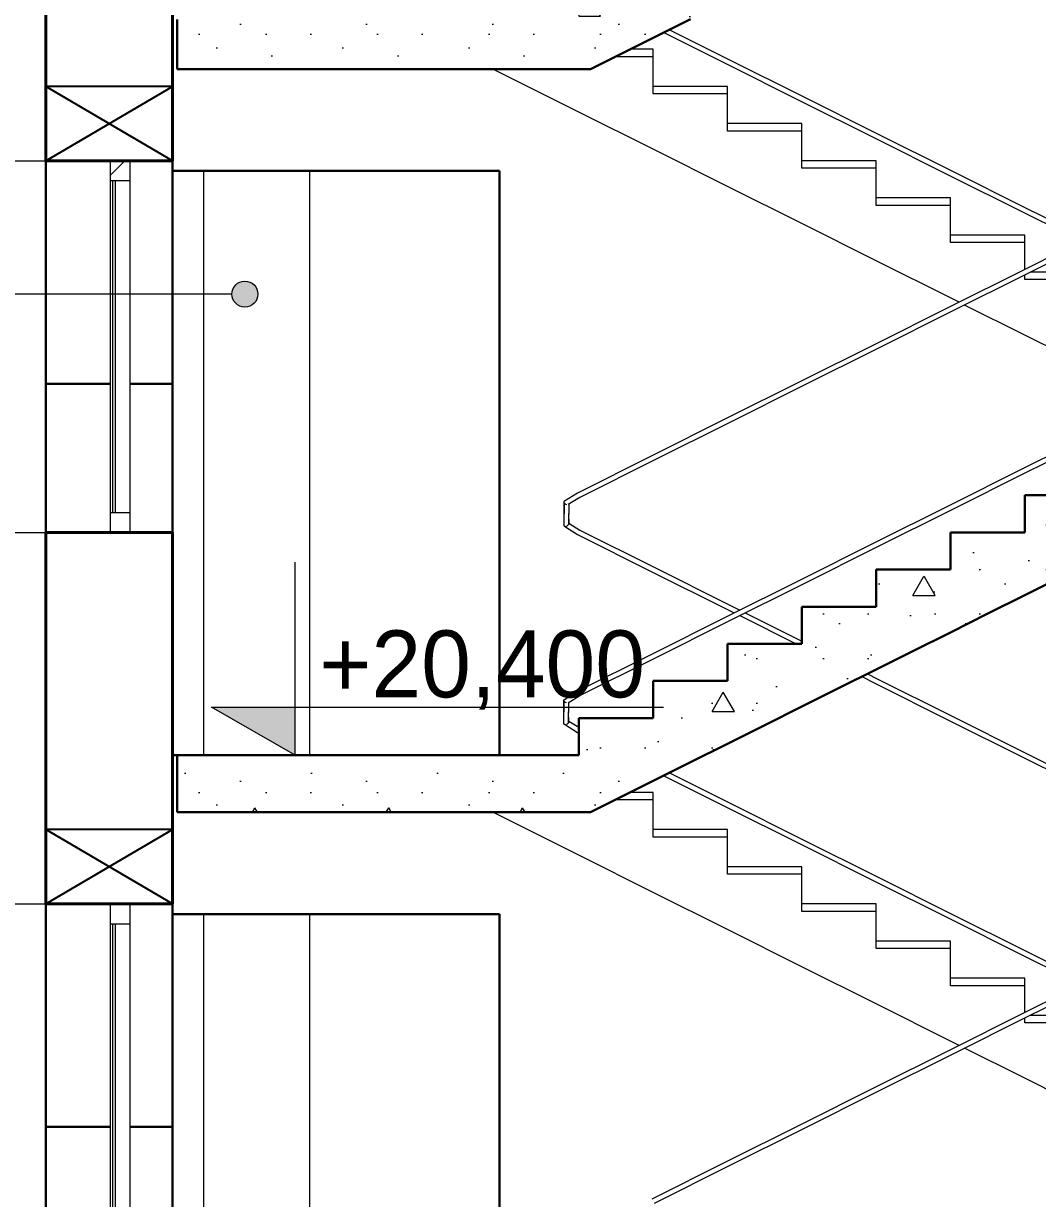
# Model space of a CAD drawing. Extents: x -464571 to -430223, y -12741 to 36790.
# Drawn here: x -460170 to -456077, y 18611 to 23354 of the extents above; entities that cross this region are included whole.
import ezdxf
from ezdxf.enums import TextEntityAlignment as Align

# ---------------------------------------------------------------- set-up
doc = ezdxf.new("R2010")
doc.units = 0
doc.header["$MEASUREMENT"] = 0
for name, color, linetype, lineweight, true_color in [('0_Ном_пера__98', 7, 'Continuous', 13, 0x001f3e), ('Лестницы внутренние_Ном_пера__241', 7, 'Continuous', 13, 0x515151), ('Окна ArchiCAD_Ном_пера__91', 171, 'Continuous', 13, 0xaaaaff)]:
    doc.layers.add(name, color=color, linetype=linetype, lineweight=lineweight, true_color=true_color)
for name, color, linetype in [('Двери ArchiCAD', 7, 'Continuous'), ('Интерьер- Перегородка', 7, 'Continuous'), ('Кладочні розміри', 7, 'Continuous'), ('Колонны', 7, 'Continuous'), ('Лестницы внутренние', 7, 'Continuous'), ('Окна ArchiCAD', 7, 'Continuous')]:
    doc.layers.add(name, color=color, linetype=linetype)
for name, color, linetype, lineweight in [('Двери ArchiCAD_Ном_пера__41', 7, 'Continuous', 30), ('Интерьер- Перегородка_Ном_пера__41', 7, 'Continuous', 30), ('Интерьер- Перегородка_Ном_пера__47', 7, 'Continuous', 25), ('Интерьер- Перегородка_Ном_пера__61', 7, 'Continuous', 40), ('Кладочні розміри_Ном_пера__1', 7, 'Continuous', 13), ('Кладочні розміри_Ном_пера__120', 7, 'Continuous', 13), ('Кладочні розміри_Ном_пера__21', 7, 'Continuous', 20), ('Колонны_Ном_пера__21', 7, 'Continuous', 20), ('Лестницы внутренние_Ном_пера__1', 7, 'Continuous', 13), ('Лестницы внутренние_Ном_пера__41', 7, 'Continuous', 30), ('Лестницы внутренние_Ном_пера__7', 7, 'Continuous', 5), ('Окна ArchiCAD_Ном_пера__1', 7, 'Continuous', 13), ('Окна ArchiCAD_Ном_пера__11', 171, 'Continuous', 18), ('Окна ArchiCAD_Ном_пера__41', 7, 'Continuous', 30)]:
    doc.layers.add(name, color=color, linetype=linetype, lineweight=lineweight)
doc.styles.add('СГЕНЕРИР_СТИЛЬ_2', font='GOTHIC.TTF')
pattern_1 = [(45, (-133390.85, 0), (-265.16504, 265.16504), []), (45, (-133443.9, 53.03), (-265.16504, 265.16504), []), (45, (-133496.92, 106.07), (-265.16504, 265.16504), [])]
pattern_2 = [(0, (-133390.9, 0), (0, 935.3074), [90, -450]), (0, (-133120.9, 467.7), (0, 935.3074), [90, -450]), (60, (-133390.9, 0), (-810, 467.6537), [90, -450]), (60, (-132850.9, 0), (-810, 467.6537), [90, -450]), (120, (-133300.9, 0), (810, 467.6537), [90, -450]), (120, (-132760.9, 0), (810, 467.6537), [90, -450]), (0, (-133390.85, 90), (0, 180), [0, -180, 0, -270]), (45, (-133300.85, 90), (-127.27922, 127.27922), [0, -135, 0, -225])]

# ---------------------------------------------------------------- blocks, each defined once
blk = doc.blocks.new('Элемент разреза_3', base_point=(-133390.9, 0))
at = {"layer": 'Окна ArchiCAD_Ном_пера__91', "linetype": 'Continuous'}
h = blk.add_hatch(dxfattribs=at)
h.set_pattern_fill('Алюминий', color=256, style=0, pattern_type=2)
h.set_pattern_definition(pattern_1)
h.paths.add_polyline_path([(-459818.9, 22800), (-459818.9, 22720), (-459738.9, 22720), (-459738.9, 22800)], flags=0)
h = blk.add_hatch(dxfattribs=at)
h.set_pattern_fill('Алюминий', color=256, style=0, pattern_type=2)
h.set_pattern_definition(pattern_1)
h.paths.add_polyline_path([(-459818.9, 21380), (-459818.9, 21300), (-459738.9, 21300), (-459738.9, 21380)], flags=0)
at = {"layer": 'Окна ArchiCAD_Ном_пера__1', "linetype": 'Continuous'}
for p, q in [((-459818.9, 21380), (-459818.9, 22720)), ((-459808.9, 22720), (-459798.9, 22720)), ((-459808.9, 21380), (-459808.9, 22720)), ((-459798.9, 21380), (-459798.9, 22720)), ((-459738.9, 21380), (-459738.9, 22720)), ((-459808.9, 21380), (-459798.9, 21380))]:
    blk.add_line(p, q, dxfattribs=at)
at = {"layer": 'Окна ArchiCAD_Ном_пера__11', "linetype": 'Continuous'}
for p, q in [((-459818.9, 22720), (-459818.9, 22800)), ((-459818.9, 22800), (-459738.9, 22800)), ((-459738.9, 22720), (-459738.9, 22800)), ((-459818.9, 22720), (-459738.9, 22720)), ((-459818.9, 21300), (-459818.9, 21380)), ((-459818.9, 21380), (-459738.9, 21380)), ((-459738.9, 21300), (-459738.9, 21380)), ((-459818.9, 21300), (-459738.9, 21300))]:
    blk.add_line(p, q, dxfattribs=at)
at = {"layer": 'Окна ArchiCAD_Ном_пера__41', "linetype": 'Continuous'}
for p, q in [((-460078.9, 21900), (-460078.9, 21300)), ((-459818.9, 21900), (-460078.9, 21900)), ((-459568.9, 21900), (-459738.9, 21900)), ((-459568.9, 21900), (-459568.9, 21300))]:
    blk.add_line(p, q, dxfattribs=at)
blk = doc.blocks.new('Элемент разреза_305', base_point=(-133390.9, 0))
at = {"layer": 'Окна ArchiCAD_Ном_пера__91', "linetype": 'Continuous'}
h = blk.add_hatch(dxfattribs=at)
h.set_pattern_fill('Алюминий', color=256, style=0, pattern_type=2)
h.set_pattern_definition(pattern_1)
h.paths.add_polyline_path([(-459818.9, 19800), (-459818.9, 19720), (-459738.9, 19720), (-459738.9, 19800)], flags=0)
at = {"layer": 'Окна ArchiCAD_Ном_пера__1', "linetype": 'Continuous'}
for p, q in [((-459818.9, 18380), (-459818.9, 19720)), ((-459808.9, 19720), (-459798.9, 19720)), ((-459808.9, 18380), (-459808.9, 19720)), ((-459798.9, 18380), (-459798.9, 19720)), ((-459738.9, 18380), (-459738.9, 19720))]:
    blk.add_line(p, q, dxfattribs=at)
at = {"layer": 'Окна ArchiCAD_Ном_пера__11', "linetype": 'Continuous'}
for p, q in [((-459818.9, 19720), (-459818.9, 19800)), ((-459818.9, 19800), (-459738.9, 19800)), ((-459738.9, 19720), (-459738.9, 19800)), ((-459818.9, 19720), (-459738.9, 19720))]:
    blk.add_line(p, q, dxfattribs=at)
at = {"layer": 'Окна ArchiCAD_Ном_пера__41', "linetype": 'Continuous'}
for p, q in [((-459818.9, 18900), (-460078.9, 18900)), ((-460078.9, 18900), (-460078.9, 18300)), ((-459568.9, 18900), (-459738.9, 18900)), ((-459568.9, 18900), (-459568.9, 18300))]:
    blk.add_line(p, q, dxfattribs=at)
blk = doc.blocks.new('Элемент разреза_61', base_point=(-133390.9, 0))
at = {"layer": 'Окна ArchiCAD_Ном_пера__41', "linetype": 'Continuous'}
for p, q in [((-460078.9, 19800), (-460078.9, 18900)), ((-459568.9, 19800), (-459568.9, 18900))]:
    blk.add_line(p, q, dxfattribs=at)
blk = doc.blocks.new('Элемент разреза_64', base_point=(-133390.9, 0))
at = {"layer": 'Окна ArchiCAD_Ном_пера__41', "linetype": 'Continuous'}
for p, q in [((-460078.9, 22800), (-460078.9, 21900)), ((-459568.9, 22800), (-459568.9, 21900))]:
    blk.add_line(p, q, dxfattribs=at)
blk = doc.blocks.new('Элемент разреза_97', base_point=(-133390.9, 0))
at = {"layer": 'Колонны_Ном_пера__21', "linetype": 'Continuous'}
for p, q in [((-459441.7, 23400), (-459441.7, 24900)), ((-459014.4, 23400), (-459014.4, 24900)), ((-459441.7, 21900), (-459441.7, 22759)), ((-459014.4, 21900), (-459014.4, 22759))]:
    blk.add_line(p, q, dxfattribs=at)
blk = doc.blocks.new('Элемент разреза_92', base_point=(-133390.9, 0))
at = {"layer": 'Колонны_Ном_пера__21', "linetype": 'Continuous'}
for p, q in [((-459441.7, 20400), (-459441.7, 21900)), ((-459014.4, 20400), (-459014.4, 21900)), ((-459441.7, 17400), (-459441.7, 19759)), ((-459014.4, 17400), (-459014.4, 19759))]:
    blk.add_line(p, q, dxfattribs=at)
blk = doc.blocks.new('Элемент разреза_108', base_point=(-133390.9, 0))
at = {"layer": 'Лестницы внутренние_Ном_пера__241', "linetype": 'Continuous'}
h = blk.add_hatch(dxfattribs=at)
h.set_pattern_fill('Бетон', color=256, style=0, pattern_type=2)
h.set_pattern_definition(pattern_2)
h.paths.add_polyline_path([(-457978.9, 20220), (-457978.9, 20170), (-457953.8, 20170), (-457930, 20170), (-457905.2, 20170), (-457881.7, 20170), (-457754.6, 20233.5), (-457628.9, 20296.4), (-457478.1, 20371.8), (-457328.9, 20446.4), (-457178.1, 20521.8), (-457028.9, 20596.4), (-456878.1, 20671.8), (-456728.9, 20746.4), (-456578.1, 20821.8), (-456428.9, 20896.4), (-456278.1, 20971.8), (-456128.9, 21046.4), (-455978.1, 21121.8), (-455828.9, 21196.4), (-455679.7, 21271), (-455528.9, 21346.4), (-455379.7, 21421), (-455228.9, 21496.4), (-455125.9, 21547.9), (-455021.7, 21600), (-455228.9, 21600), (-455228.9, 21720), (-455528.9, 21720), (-455528.9, 21570), (-455828.9, 21570), (-455828.9, 21420), (-456128.9, 21420), (-456128.9, 21270), (-456428.9, 21270), (-456428.9, 21120), (-456728.9, 21120), (-456728.9, 20970), (-457028.9, 20970), (-457028.9, 20820), (-457328.9, 20820), (-457328.9, 20670), (-457628.9, 20670), (-457628.9, 20520), (-457928.9, 20520), (-457928.9, 20370), (-457978.9, 20370)], flags=0)
h = blk.add_hatch(dxfattribs=at)
h.set_pattern_fill('Бетон', color=256, style=0, pattern_type=2)
h.set_pattern_definition(pattern_2)
h.paths.add_polyline_path([(-455828.9, 21420), (-455828.9, 21450), (-456128.9, 21450), (-456128.9, 21420)], flags=0)
h = blk.add_hatch(dxfattribs=at)
h.set_pattern_fill('Бетон', color=256, style=0, pattern_type=2)
h.set_pattern_definition(pattern_2)
h.paths.add_polyline_path([(-456128.9, 21270), (-456128.9, 21300), (-456428.9, 21300), (-456428.9, 21270)], flags=0)
h = blk.add_hatch(dxfattribs=at)
h.set_pattern_fill('Бетон', color=256, style=0, pattern_type=2)
h.set_pattern_definition(pattern_2)
h.paths.add_polyline_path([(-456428.9, 21120), (-456428.9, 21150), (-456728.9, 21150), (-456728.9, 21120)], flags=0)
h = blk.add_hatch(dxfattribs=at)
h.set_pattern_fill('Бетон', color=256, style=0, pattern_type=2)
h.set_pattern_definition(pattern_2)
h.paths.add_polyline_path([(-456728.9, 20970), (-456728.9, 21000), (-457028.9, 21000), (-457028.9, 20970)], flags=0)
h = blk.add_hatch(dxfattribs=at)
h.set_pattern_fill('Бетон', color=256, style=0, pattern_type=2)
h.set_pattern_definition(pattern_2)
h.paths.add_polyline_path([(-457028.9, 20820), (-457028.9, 20850), (-457328.9, 20850), (-457328.9, 20820)], flags=0)
h = blk.add_hatch(dxfattribs=at)
h.set_pattern_fill('Бетон', color=256, style=0, pattern_type=2)
h.set_pattern_definition(pattern_2)
h.paths.add_polyline_path([(-457328.9, 20670), (-457328.9, 20700), (-457628.9, 20700), (-457628.9, 20670)], flags=0)
h = blk.add_hatch(dxfattribs=at)
h.set_pattern_fill('Бетон', color=256, style=0, pattern_type=2)
h.set_pattern_definition(pattern_2)
h.paths.add_polyline_path([(-457628.9, 20520), (-457628.9, 20550), (-457928.9, 20550), (-457928.9, 20520)], flags=0)
h = blk.add_hatch(dxfattribs=at)
h.set_pattern_fill('Бетон', color=256, style=0, pattern_type=2)
h.set_pattern_definition(pattern_2)
h.paths.add_polyline_path([(-457928.9, 20370), (-457928.9, 20400), (-459548.9, 20400), (-459548.9, 20370)], flags=0)
h = blk.add_hatch(dxfattribs=at)
h.set_pattern_fill('Бетон', color=256, style=0, pattern_type=2)
h.set_pattern_definition(pattern_2)
h.paths.add_polyline_path([(-457978.9, 20170), (-457978.9, 20370), (-459548.9, 20370), (-459548.9, 20170)], flags=0)
at = {"layer": 'Лестницы внутренние_Ном_пера__1', "linetype": 'Continuous'}
for p, q in [((-457628.9, 20220), (-457781.7, 20220)), ((-457628.9, 20070), (-457628.9, 20220)), ((-457928.9, 19996.4), (-458276.1, 20170)), ((-457328.9, 20070), (-457628.9, 20070)), ((-457328.9, 19920), (-457328.9, 20070)), ((-457628.9, 19846.4), (-457928.9, 19996.4)), ((-457028.9, 19920), (-457328.9, 19920)), ((-457028.9, 19770), (-457028.9, 19920)), ((-457328.9, 19696.4), (-457628.9, 19846.4)), ((-456728.9, 19770), (-457028.9, 19770)), ((-456728.9, 19620), (-456728.9, 19770)), ((-457028.9, 19546.4), (-457328.9, 19696.4)), ((-456428.9, 19620), (-456728.9, 19620)), ((-456428.9, 19470), (-456428.9, 19620)), ((-456728.9, 19396.4), (-457028.9, 19546.4)), ((-456128.9, 19470), (-456428.9, 19470)), ((-456128.9, 19361.2), (-456128.9, 19470)), ((-456428.9, 19246.4), (-456728.9, 19396.4)), ((-456128.9, 19320), (-456128.9, 19338.8)), ((-455828.9, 19320), (-456128.9, 19320)), ((-456393.7, 19228.8), (-456428.9, 19246.4)), ((-456128.9, 19096.4), (-456371.3, 19217.6)), ((-455828.9, 18946.4), (-456128.9, 19096.4))]:
    blk.add_line(p, q, dxfattribs=at)
at = {"layer": 'Лестницы внутренние_Ном_пера__241', "linetype": 'Continuous'}
for p, q in [((-455833.4, 22508.9), (-456133.4, 22358.9)), ((-455824.4, 22491.1), (-456124.4, 22341.1)), ((-456133.4, 22358.9), (-456433.4, 22208.9)), ((-456124.4, 22341.1), (-456424.4, 22191.1)), ((-456433.4, 22208.9), (-456733.4, 22058.9)), ((-456424.4, 22191.1), (-456724.4, 22041.1)), ((-456733.4, 22058.9), (-457033.4, 21908.9)), ((-456724.4, 22041.1), (-457024.4, 21891.1)), ((-457033.4, 21908.9), (-457333.4, 21758.9)), ((-457024.4, 21891.1), (-457324.4, 21741.1)), ((-457333.4, 21758.9), (-457633.4, 21608.9)), ((-457324.4, 21741.1), (-457624.4, 21591.1)), ((-456133.4, 21558.9), (-455833.4, 21708.9)), ((-456124.4, 21541.1), (-455824.4, 21691.1)), ((-457633.4, 21608.9), (-457933.8, 21458.7)), ((-457624.4, 21591.1), (-457924, 21441.3)), ((-456433.4, 21408.9), (-456133.4, 21558.9)), ((-456424.4, 21391.1), (-456124.4, 21541.1)), ((-457933.8, 21458.7), (-457986.6, 21425.7)), ((-457924, 21441.3), (-457971.2, 21411.8)), ((-457988.5, 21424), (-457988.9, 21421.6)), ((-457988.9, 21421.6), (-457987.7, 21418.8)), ((-457988.9, 21421.6), (-457988.3, 21375)), ((-457987.7, 21418.8), (-457988.9, 21328.4)), ((-457986.6, 21425.7), (-457988.5, 21424)), ((-457987.7, 21418.8), (-457985.3, 21415.9)), ((-457987.7, 21418.8), (-457987.7, 21417.4)), ((-457985.3, 21415.9), (-457981.8, 21413.5)), ((-457981.8, 21413.5), (-457978, 21411.8)), ((-457969, 21413.2), (-457970.1, 21331.2)), ((-456733.4, 21258.9), (-456433.4, 21408.9)), ((-456724.4, 21241.1), (-456424.4, 21391.1)), ((-457969.5, 21375), (-457969, 21334.1)), ((-457988.9, 21328.4), (-457988.5, 21326)), ((-457988.5, 21326), (-457986.6, 21324.3)), ((-457986.6, 21324.3), (-457933.8, 21291.3)), ((-457979.9, 21324.3), (-457976, 21326)), ((-457976, 21326), (-457972.5, 21328.4)), ((-457972.5, 21328.4), (-457970.1, 21331.2)), ((-457970.1, 21331.2), (-457969, 21334.1)), ((-457970.1, 21332.7), (-457970.1, 21331.2)), ((-457969, 21336.8), (-457924, 21308.7)), ((-457924, 21308.7), (-457624.4, 21158.9)), ((-457933.8, 21291.3), (-457633.4, 21141.1)), ((-457033.4, 21108.9), (-456733.4, 21258.9)), ((-457024.4, 21091.1), (-456724.4, 21241.1)), ((-457624.4, 21158.9), (-457324.4, 21008.9)), ((-457633.4, 21141.1), (-457333.4, 20991.1)), ((-457333.4, 20958.9), (-457033.4, 21108.9)), ((-457324.4, 20941.1), (-457024.4, 21091.1)), ((-457333.4, 20991.1), (-457301.3, 20975)), ((-457324.4, 21008.9), (-457278.9, 20986.2)), ((-457256.5, 20975), (-457028.9, 20861.2)), ((-457633.4, 20808.9), (-457333.4, 20958.9)), ((-457624.4, 20791.1), (-457324.4, 20941.1)), ((-457278.9, 20963.8), (-457051.3, 20850)), ((-457933.8, 20658.7), (-457633.4, 20808.9)), ((-457924, 20641.3), (-457624.4, 20791.1)), ((-456764.1, 20728.8), (-456724.4, 20708.9)), ((-456786.5, 20717.6), (-456733.4, 20691.1)), ((-456733.4, 20691.1), (-456433.4, 20541.1)), ((-456724.4, 20708.9), (-456424.4, 20558.9)), ((-457986.6, 20625.7), (-457933.8, 20658.7)), ((-457971.2, 20611.8), (-457924, 20641.3)), ((-457988.9, 20621.6), (-457988.5, 20624)), ((-457987.7, 20618.8), (-457988.9, 20621.6)), ((-457988.3, 20575), (-457988.9, 20621.6)), ((-457988.9, 20528.4), (-457987.7, 20618.8)), ((-457988.5, 20624), (-457986.6, 20625.7)), ((-457985.3, 20615.9), (-457987.7, 20618.8)), ((-457981.8, 20613.5), (-457985.3, 20615.9)), ((-457978, 20611.8), (-457981.8, 20613.5)), ((-457970.1, 20531.2), (-457969, 20613.2)), ((-457969, 20534.1), (-457969.5, 20575)), ((-456433.4, 20541.1), (-456133.4, 20391.1)), ((-456424.4, 20558.9), (-456124.4, 20408.9)), ((-457988.5, 20526), (-457988.9, 20528.4)), ((-457986.6, 20524.3), (-457988.5, 20526)), ((-457933.8, 20491.3), (-457986.6, 20524.3)), ((-457976, 20526), (-457979.9, 20524.3)), ((-457972.5, 20528.4), (-457976, 20526)), ((-457970.1, 20531.2), (-457972.5, 20528.4)), ((-457969, 20534.1), (-457970.1, 20531.2)), ((-457928.9, 20511.8), (-457969, 20536.8)), ((-457928.9, 20488.8), (-457933.8, 20491.3)), ((-456124.4, 20408.9), (-455824.4, 20258.9)), ((-456133.4, 20391.1), (-455833.4, 20241.1)), ((-457333.4, 20191.1), (-457586.5, 20317.6)), ((-457324.4, 20208.9), (-457564.1, 20328.8)), ((-457024.4, 20058.9), (-457324.4, 20208.9)), ((-457033.4, 20041.1), (-457333.4, 20191.1)), ((-456733.4, 19891.1), (-457033.4, 20041.1)), ((-456724.4, 19908.9), (-457024.4, 20058.9)), ((-456433.4, 19741.1), (-456733.4, 19891.1)), ((-456424.4, 19758.9), (-456724.4, 19908.9)), ((-456133.4, 19591.1), (-456433.4, 19741.1)), ((-456124.4, 19608.9), (-456424.4, 19758.9)), ((-455901.3, 19475), (-456133.4, 19591.1)), ((-455878.9, 19486.2), (-456124.4, 19608.9))]:
    blk.add_line(p, q, dxfattribs=at)
at = {"layer": 'Лестницы внутренние_Ном_пера__41', "linetype": 'Continuous'}
for p, q in [((-456128.9, 21450), (-455828.9, 21450)), ((-456128.9, 21420), (-456128.9, 21450)), ((-456128.9, 21300), (-456128.9, 21420)), ((-456428.9, 21300), (-456128.9, 21300)), ((-456428.9, 21270), (-456428.9, 21300)), ((-456428.9, 21150), (-456428.9, 21270)), ((-456728.9, 21150), (-456428.9, 21150)), ((-456728.9, 21120), (-456728.9, 21150)), ((-456728.9, 21000), (-456728.9, 21120)), ((-456128.9, 21046.4), (-455978.1, 21121.8)), ((-456278.1, 20971.8), (-456128.9, 21046.4)), ((-457028.9, 21000), (-456728.9, 21000)), ((-457028.9, 20970), (-457028.9, 21000)), ((-457028.9, 20850), (-457028.9, 20970)), ((-456428.9, 20896.4), (-456278.1, 20971.8)), ((-456578.1, 20821.8), (-456428.9, 20896.4)), ((-457328.9, 20850), (-457028.9, 20850)), ((-457328.9, 20820), (-457328.9, 20850)), ((-456728.9, 20746.4), (-456578.1, 20821.8)), ((-457328.9, 20700), (-457328.9, 20820)), ((-456878.1, 20671.8), (-456728.9, 20746.4)), ((-457628.9, 20700), (-457328.9, 20700)), ((-457628.9, 20670), (-457628.9, 20700)), ((-457628.9, 20550), (-457628.9, 20670)), ((-457028.9, 20596.4), (-456878.1, 20671.8)), ((-457178.1, 20521.8), (-457028.9, 20596.4)), ((-457928.9, 20550), (-457628.9, 20550)), ((-457928.9, 20520), (-457928.9, 20550)), ((-457928.9, 20400), (-457928.9, 20520)), ((-457328.9, 20446.4), (-457178.1, 20521.8)), ((-457478.1, 20371.8), (-457328.9, 20446.4)), ((-459548.9, 20400), (-457928.9, 20400)), ((-459548.9, 20370), (-459548.9, 20400)), ((-459548.9, 20170), (-459548.9, 20370)), ((-457628.9, 20296.4), (-457478.1, 20371.8)), ((-457754.6, 20233.5), (-457628.9, 20296.4)), ((-457881.7, 20170), (-457754.6, 20233.5)), ((-459548.9, 20170), (-457978.9, 20170)), ((-457978.9, 20170), (-457953.8, 20170)), ((-457953.8, 20170), (-457930, 20170)), ((-457930, 20170), (-457905.2, 20170)), ((-457905.2, 20170), (-457881.7, 20170))]:
    blk.add_line(p, q, dxfattribs=at)
at = {"layer": 'Лестницы внутренние_Ном_пера__7', "linetype": 'Continuous'}
for p, q in [((-457628.9, 20250), (-457721.7, 20250)), ((-457628.9, 20220), (-457628.9, 20250)), ((-457328.9, 20100), (-457628.9, 20100)), ((-457328.9, 20070), (-457328.9, 20100)), ((-457028.9, 19950), (-457328.9, 19950)), ((-457028.9, 19920), (-457028.9, 19950)), ((-456728.9, 19800), (-457028.9, 19800)), ((-456728.9, 19770), (-456728.9, 19800)), ((-456428.9, 19650), (-456728.9, 19650)), ((-456428.9, 19620), (-456428.9, 19650)), ((-456128.9, 19500), (-456428.9, 19500)), ((-456128.9, 19470), (-456128.9, 19500)), ((-455828.9, 19350), (-456106.5, 19350))]:
    blk.add_line(p, q, dxfattribs=at)
blk = doc.blocks.new('Элемент разреза_105', base_point=(-133390.9, 0))
at = {"layer": 'Лестницы внутренние_Ном_пера__241', "linetype": 'Continuous'}
h = blk.add_hatch(dxfattribs=at)
h.set_pattern_fill('Бетон', color=256, style=0, pattern_type=2)
h.set_pattern_definition(pattern_2)
h.paths.add_polyline_path([(-457978.9, 23220), (-457978.9, 23170), (-457953.8, 23170), (-457930, 23170), (-457905.2, 23170), (-457881.7, 23170), (-457754.6, 23233.5), (-457628.9, 23296.4), (-457478.1, 23371.8), (-457328.9, 23446.4), (-457178.1, 23521.8), (-457028.9, 23596.4), (-456878.1, 23671.8), (-456728.9, 23746.4), (-456578.1, 23821.8), (-456428.9, 23896.4), (-456278.1, 23971.8), (-456128.9, 24046.4), (-455978.1, 24121.8), (-455828.9, 24196.4), (-455679.7, 24271), (-455528.9, 24346.4), (-455379.7, 24421), (-455228.9, 24496.4), (-455125.9, 24547.9), (-455021.7, 24600), (-455228.9, 24600), (-455228.9, 24720), (-455528.9, 24720), (-455528.9, 24570), (-455828.9, 24570), (-455828.9, 24420), (-456128.9, 24420), (-456128.9, 24270), (-456428.9, 24270), (-456428.9, 24120), (-456728.9, 24120), (-456728.9, 23970), (-457028.9, 23970), (-457028.9, 23820), (-457328.9, 23820), (-457328.9, 23670), (-457628.9, 23670), (-457628.9, 23520), (-457928.9, 23520), (-457928.9, 23370), (-457978.9, 23370)], flags=0)
h = blk.add_hatch(dxfattribs=at)
h.set_pattern_fill('Бетон', color=256, style=0, pattern_type=2)
h.set_pattern_definition(pattern_2)
h.paths.add_polyline_path([(-457978.9, 23170), (-457978.9, 23370), (-459548.9, 23370), (-459548.9, 23170)], flags=0)
at = {"layer": 'Лестницы внутренние_Ном_пера__1', "linetype": 'Continuous'}
for p, q in [((-457628.9, 23220), (-457781.7, 23220)), ((-457628.9, 23070), (-457628.9, 23220)), ((-457928.9, 22996.4), (-458276.1, 23170)), ((-457328.9, 23070), (-457628.9, 23070)), ((-457328.9, 22920), (-457328.9, 23070)), ((-457628.9, 22846.4), (-457928.9, 22996.4)), ((-457028.9, 22920), (-457328.9, 22920)), ((-457028.9, 22770), (-457028.9, 22920)), ((-457328.9, 22696.4), (-457628.9, 22846.4)), ((-456728.9, 22770), (-457028.9, 22770)), ((-456728.9, 22620), (-456728.9, 22770)), ((-457028.9, 22546.4), (-457328.9, 22696.4)), ((-456428.9, 22620), (-456728.9, 22620)), ((-456428.9, 22470), (-456428.9, 22620)), ((-456728.9, 22396.4), (-457028.9, 22546.4)), ((-456128.9, 22470), (-456428.9, 22470)), ((-456128.9, 22361.2), (-456128.9, 22470)), ((-456428.9, 22246.4), (-456728.9, 22396.4)), ((-456128.9, 22320), (-456128.9, 22338.8)), ((-455828.9, 22320), (-456128.9, 22320)), ((-456393.7, 22228.8), (-456428.9, 22246.4)), ((-456128.9, 22096.4), (-456371.3, 22217.6)), ((-455828.9, 21946.4), (-456128.9, 22096.4))]:
    blk.add_line(p, q, dxfattribs=at)
at = {"layer": 'Лестницы внутренние_Ном_пера__241', "linetype": 'Continuous'}
for p, q in [((-457333.4, 23191.1), (-457586.5, 23317.6)), ((-457324.4, 23208.9), (-457564.1, 23328.8)), ((-457024.4, 23058.9), (-457324.4, 23208.9)), ((-457033.4, 23041.1), (-457333.4, 23191.1)), ((-456724.4, 22908.9), (-457024.4, 23058.9)), ((-456733.4, 22891.1), (-457033.4, 23041.1)), ((-456424.4, 22758.9), (-456724.4, 22908.9)), ((-456433.4, 22741.1), (-456733.4, 22891.1)), ((-456133.4, 22591.1), (-456433.4, 22741.1)), ((-456124.4, 22608.9), (-456424.4, 22758.9)), ((-455901.3, 22475), (-456133.4, 22591.1)), ((-455878.9, 22486.2), (-456124.4, 22608.9))]:
    blk.add_line(p, q, dxfattribs=at)
at = {"layer": 'Лестницы внутренние_Ном_пера__41', "linetype": 'Continuous'}
for p, q in [((-459548.9, 23170), (-459548.9, 23370)), ((-457628.9, 23296.4), (-457478.1, 23371.8)), ((-457754.6, 23233.5), (-457628.9, 23296.4)), ((-457881.7, 23170), (-457754.6, 23233.5)), ((-459548.9, 23170), (-457978.9, 23170)), ((-457978.9, 23170), (-457953.8, 23170)), ((-457953.8, 23170), (-457930, 23170)), ((-457930, 23170), (-457905.2, 23170)), ((-457905.2, 23170), (-457881.7, 23170))]:
    blk.add_line(p, q, dxfattribs=at)
at = {"layer": 'Лестницы внутренние_Ном_пера__7', "linetype": 'Continuous'}
for p, q in [((-457628.9, 23250), (-457721.7, 23250)), ((-457628.9, 23220), (-457628.9, 23250)), ((-457328.9, 23100), (-457628.9, 23100)), ((-457328.9, 23070), (-457328.9, 23100)), ((-457028.9, 22950), (-457328.9, 22950)), ((-457028.9, 22920), (-457028.9, 22950)), ((-456728.9, 22800), (-457028.9, 22800)), ((-456728.9, 22770), (-456728.9, 22800)), ((-456428.9, 22650), (-456728.9, 22650)), ((-456428.9, 22620), (-456428.9, 22650)), ((-456128.9, 22500), (-456428.9, 22500)), ((-456128.9, 22470), (-456128.9, 22500)), ((-455828.9, 22350), (-456106.5, 22350))]:
    blk.add_line(p, q, dxfattribs=at)
blk = doc.blocks.new('Элемент разреза_103', base_point=(-133390.9, 0))
at = {"layer": 'Лестницы внутренние_Ном_пера__241', "linetype": 'Continuous'}
for p, q in [((-455833.4, 19508.9), (-456133.4, 19358.9)), ((-455824.4, 19491.1), (-456124.4, 19341.1)), ((-456133.4, 19358.9), (-456433.4, 19208.9)), ((-456124.4, 19341.1), (-456424.4, 19191.1)), ((-456433.4, 19208.9), (-456733.4, 19058.9)), ((-456424.4, 19191.1), (-456724.4, 19041.1)), ((-456733.4, 19058.9), (-457033.4, 18908.9)), ((-456724.4, 19041.1), (-457024.4, 18891.1)), ((-457033.4, 18908.9), (-457333.4, 18758.9)), ((-457024.4, 18891.1), (-457324.4, 18741.1)), ((-457333.4, 18758.9), (-457633.4, 18608.9)), ((-457324.4, 18741.1), (-457624.4, 18591.1))]:
    blk.add_line(p, q, dxfattribs=at)
blk = doc.blocks.new('Элемент разреза_128', base_point=(-133390.9, 0))
at = {"layer": 'Двери ArchiCAD_Ном_пера__41', "linetype": 'Continuous'}
for p, q in [((-458248.9, 21900), (-458248.9, 20400)), ((-459548.9, 20400), (-459568.9, 20400))]:
    blk.add_line(p, q, dxfattribs=at)
blk = doc.blocks.new('Элемент разреза_130', base_point=(-133390.9, 0))
at = {"layer": 'Двери ArchiCAD_Ном_пера__41', "linetype": 'Continuous'}
for p, q in [((-458248.9, 19759), (-459568.9, 19759)), ((-458248.9, 18900), (-458248.9, 19759))]:
    blk.add_line(p, q, dxfattribs=at)
blk = doc.blocks.new('Элемент разреза_126', base_point=(-133390.9, 0))
at = {"layer": 'Двери ArchiCAD_Ном_пера__41', "linetype": 'Continuous'}
for p, q in [((-458248.9, 22759), (-459568.9, 22759)), ((-458248.9, 21900), (-458248.9, 22759))]:
    blk.add_line(p, q, dxfattribs=at)
blk = doc.blocks.new('Элемент разреза_115', base_point=(-133390.9, 0))
at = {"layer": 'Двери ArchiCAD_Ном_пера__41', "linetype": 'Continuous'}
for p, q in [((-458248.9, 18900), (-458248.9, 17400)), ((-459548.9, 17400), (-459568.9, 17400))]:
    blk.add_line(p, q, dxfattribs=at)
blk = doc.blocks.new('Элемент разреза_347', base_point=(-133390.9, 0))
at = {"layer": 'Интерьер- Перегородка_Ном_пера__41', "linetype": 'Continuous'}
blk.add_line((-460078.9, 21900), (-460078.9, 18900), dxfattribs=at)
blk = doc.blocks.new('Элемент разреза_348', base_point=(-133390.9, 0))
at = {"layer": 'Интерьер- Перегородка_Ном_пера__41', "linetype": 'Continuous'}
blk.add_line((-460078.9, 24900), (-460078.9, 21900), dxfattribs=at)
blk = doc.blocks.new('Элемент разреза_292', base_point=(-133390.854027, 0))
at = {"layer": 'Интерьер- Перегородка_Ном_пера__61', "linetype": 'Continuous'}
for p, q in [((-460078.906531, 21300), (-459568.906531, 21300)), ((-460078.906531, 19800), (-460078.906531, 21300)), ((-459568.906531, 19800), (-459568.906531, 21300)), ((-460078.906531, 19800), (-459568.906531, 19800))]:
    blk.add_line(p, q, dxfattribs=at)
blk = doc.blocks.new('Элемент разреза_30', base_point=(-133390.854027, 0))
at = {"layer": 'Интерьер- Перегородка_Ном_пера__61', "linetype": 'Continuous'}
for p, q in [((-460078.906531, 24300), (-459568.906531, 24300)), ((-460078.906531, 22800), (-460078.906531, 24300)), ((-459568.906531, 22800), (-459568.906531, 24300)), ((-460078.906531, 22800), (-459568.906531, 22800))]:
    blk.add_line(p, q, dxfattribs=at)
blk = doc.blocks.new('Линейный размер_4', base_point=(-459073.8, 23400))
at = {"layer": '0_Ном_пера__98', "linetype": 'Continuous'}
blk.add_hatch(color=256, dxfattribs=at).paths.add_polyline_path([(-459073.8, 20400), (-459411.1, 20595), (-459073.8, 20595)], flags=0)
for p, q in [((-459073.8, 20400), (-459073.8, 21180)), ((-459073.8, 20400), (-459411.1, 20595)), ((-459411.1, 20595), (-459073.8, 20595)), ((-459073.8, 20595), (-457586.2, 20595)), ((-459073.8, 20400), (-459220, 20400)), ((-459073.8, 20400), (-458927.5, 20400))]:
    blk.add_line(p, q, dxfattribs=at)
at = {"layer": '0_Ном_пера__98', "insert": (-458976.3, 20904), "char_height": 270, "attachment_point": 1, "style": 'СГЕНЕРИР_СТИЛЬ_2'}
blk.add_mtext('{+20,400}', dxfattribs=at)
blk = doc.blocks.new('Линейный размер_5', base_point=(-463673.3, -20))
at = {"layer": '0_Ном_пера__98', "linetype": 'Continuous'}
for p, q in [((-463673.3, 22800), (-460078.9, 22800)), ((-463673.3, 21300), (-460078.9, 21300)), ((-463673.3, 19800), (-460078.9, 19800))]:
    blk.add_line(p, q, dxfattribs=at)
blk = doc.blocks.new('Выносная надпись_3', base_point=(-459276.2, 22261.8))
at = {"layer": 'Кладочні розміри_Ном_пера__120', "linetype": 'Continuous'}
blk.add_hatch(color=256, dxfattribs=at).paths.add_polyline_path([(-459223.7, 22261.8), (-459227.7, 22281.9), (-459239, 22298.9), (-459256.1, 22310.3), (-459276.2, 22314.3), (-459296.2, 22310.3), (-459313.3, 22298.9), (-459324.7, 22281.9), (-459328.7, 22261.8), (-459324.7, 22241.7), (-459313.3, 22224.6), (-459296.2, 22213.3), (-459276.2, 22209.3), (-459256.1, 22213.3), (-459239, 22224.6), (-459227.7, 22241.7)], flags=0)
blk.add_circle((-459276.2, 22261.8), 52.5, dxfattribs=at)
at = {"layer": 'Кладочні розміри_Ном_пера__21', "linetype": 'Continuous'}
blk.add_line((-459328.7, 22261.8), (-460513.9, 22261.8), dxfattribs=at)
at = {"layer": 'Кладочні розміри_Ном_пера__1', "style": 'СГЕНЕРИР_СТИЛЬ_2'}
blk.add_attdef('txt1', text='', height=300, dxfattribs=at).set_placement((-463479.7, 22284.4), align=Align.BOTTOM_LEFT)

msp = doc.modelspace()

# ---------------------------------------------------------------- linework, layer by layer
at = {"layer": 'Интерьер- Перегородка_Ном_пера__47', "linetype": 'Continuous'}
for p, q in [((-460078.9, 22800), (-459568.9, 23100)), ((-459568.9, 22800), (-460078.9, 23100)), ((-459568.9, 23100), (-460078.9, 23100)), ((-460078.9, 19800), (-459568.9, 20100)), ((-459568.9, 19800), (-460078.9, 20100)), ((-459568.9, 20100), (-460078.9, 20100))]:
    msp.add_line(p, q, dxfattribs=at)

# ---------------------------------------------------------------- block references
at = {"linetype": 'Continuous'}
for name, p in [('Линейный размер_5', (-463673.3, -20)), ('Линейный размер_4', (-459073.8, 23400))]:
    msp.add_blockref(name, p, dxfattribs=at)
at = {"layer": 'Двери ArchiCAD'}
for name in ['Элемент разреза_126', 'Элемент разреза_128', 'Элемент разреза_130', 'Элемент разреза_115']:
    msp.add_blockref(name, (-133390.9, 0), dxfattribs=at)
at = {"layer": 'Интерьер- Перегородка'}
for name in ['Элемент разреза_348', 'Элемент разреза_30', 'Элемент разреза_347', 'Элемент разреза_292']:
    msp.add_blockref(name, (-133390.9, 0), dxfattribs=at)
at = {"layer": 'Кладочні розміри', "linetype": 'Continuous'}
msp.add_blockref('Выносная надпись_3', (-459276.2, 22261.8), dxfattribs=at)
at = {"layer": 'Колонны'}
for name in ['Элемент разреза_97', 'Элемент разреза_92']:
    msp.add_blockref(name, (-133390.9, 0), dxfattribs=at)
at = {"layer": 'Лестницы внутренние'}
for name in ['Элемент разреза_105', 'Элемент разреза_108', 'Элемент разреза_103']:
    msp.add_blockref(name, (-133390.9, 0), dxfattribs=at)
at = {"layer": 'Окна ArchiCAD'}
for name in ['Элемент разреза_305', 'Элемент разреза_3', 'Элемент разреза_64', 'Элемент разреза_61']:
    msp.add_blockref(name, (-133390.9, 0), dxfattribs=at)

doc.saveas('drawing.dxf')
